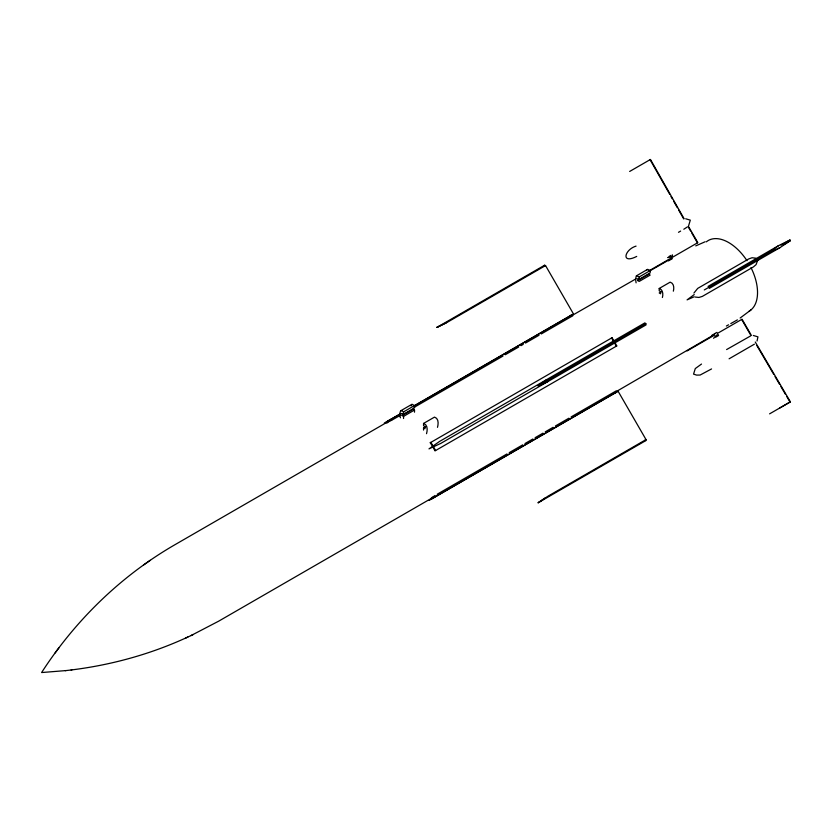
<?xml version="1.0" encoding="UTF-8"?>
<svg xmlns="http://www.w3.org/2000/svg" width="832" height="832" viewBox="0 0 832 832"><rect width="100%" height="100%" fill="white"/><g stroke="black" fill="none" stroke-linecap="round" stroke-linejoin="round"><path stroke-width="1.25" d="M757.744 260.125L756.07 264.638L753.376 266.937L702.343 296.4L698.932 297.45L695.105 297.034M426.535 433.68C427.513 430.29 427.918 424.715 423.55 423.436L423.55 425.745L424.975 426.566L424.975 428.73L423.55 427.908L423.55 430.061M437.486 427.346C438.464 423.966 438.87 418.392 434.512 417.102L423.55 423.436M662.397 297.502C663.27 294.33 663.062 289.578 659.204 288.475L659.204 290.794L660.618 291.616L660.618 293.779L659.204 292.958L661.388 291.689M673.348 291.169C674.232 288.007 674.024 283.254 670.155 282.152L659.204 288.475M544.388 266.24L544.575 265.231L545.542 265.574L573.435 313.882L403.551 411.892C399.412 407.711 399.318 415.761 400.442 417.799M545.646 497.65L538.138 502.767L645.83 440.596L646.017 439.587L618.124 391.29L428.99 500.479M411.018 405.839L412.11 404.321L414.513 405.558L414.513 407.878L403.551 414.201L402.137 413.379L402.137 415.542L403.551 416.364L414.513 410.041L414.513 412.194M757.037 341.047L757.942 336.856L753.314 335.473M693.93 293.041L697.715 288.392L748.748 258.918L752.086 257.743L755.945 258.201M688.626 225.701L690.31 220.137L685.703 218.785M646.984 269.974L647.754 269.37L650.156 270.608L650.156 272.927L639.205 279.25L637.78 278.429L637.78 280.592L639.205 281.414L650.156 275.09L648.742 274.269L637.78 280.592M389.033 421.106L174.637 544.887C120.879 575.962 75.223 620.443 41.6 672.547L65.946 670.582M713.648 338.374C714.189 337.022 718.786 332.561 718.546 335.546L715.603 337.241M59.051 647.65L55.099 652.964M687.544 226.845L683.81 229.237M647.462 269.422L636.251 275.954L635.586 279.323L636.095 282.849M571.137 416.905L616.158 390.905L616.751 391.893L434.574 497.245A52.125 30.087 60 0 1 431.943 498.763L430.82 499.242M616.751 391.893L615.774 392.631A52.125 30.087 60 0 1 614.754 393.297M740.158 318.011L750.984 309.91M694.242 294.559L687.076 299.874L694.086 296.826M704.278 289.942L769.569 252.242L778.575 245.627L789.974 240.001L790.369 240.687L779.802 247.749L709.238 288.413M547.872 381.576L538.138 385.861L546.718 379.569M150.238 560.321L143.52 565.022M432.453 446.274A51.043 29.474 60 0 0 431.922 445.38L430.269 442.728L430.82 442.354L433.025 445.942A52.156 30.108 60 0 1 435.074 449.623L435.552 450.559L434.949 450.85L433.982 448.999A51.043 29.474 60 0 0 432.973 447.179M614.234 341.318L612.019 337.74L611.468 338.114L612.03 338.988M538.138 502.767L547.872 496.246L646.017 439.587M754.406 344.178L729.102 358.8M569.483 316.098L572.218 314.756L572.77 315.775L541.258 333.965M712.868 334.734L711.88 335.317M716.061 332.894L716.955 332.384M615.794 391.841L714.636 334.391M769.59 413.858L790.4 401.846L755.258 342.014M671.736 259.002L672.381 258.627M708.074 286.406L778.575 245.627M715.478 333.237L713.492 334.381M629.647 171.465L650.458 159.453L684.07 218.681M446.254 322.899L436.894 327.402L544.575 265.231M545.542 265.574L447.408 322.234L436.894 327.402M636.064 246.116C624.52 249.496 620.63 264.628 636.719 256.422M678.496 232.305L680.628 231.078M400.868 410.696L411.819 404.373M668.98 256.516L670.946 255.382M384.301 423.072L400.525 413.712M387.369 422.718A51.293 29.619 60 0 0 386.89 423.093L386.287 422.105L387.764 421.034L401.149 413.525M413.525 406.38L572.218 314.756M649.033 270.816L697.83 242.642L688.511 226.502M636.511 275.746L639.205 276.931L650.156 270.608M391.009 420.618L400.577 415.189M414.076 407.389L502.996 356.054M505.242 354.754L518.752 346.965M520.998 345.665L523.255 344.365M525.502 343.065L539.011 335.265M668.46 260.894L669.23 260.447M669.781 260.135L671.06 259.386M402.137 415.542L413.088 409.219L414.513 410.041M423.55 427.908L425.745 426.639M430.269 442.728L612.019 337.74M781.061 245.159L789.974 240.001M538.138 385.861L645.83 323.69L644.852 322.91L439.566 441.438L428.99 448.874L440.721 443.435L646.017 324.917L645.83 323.69M783.682 244.556L790.369 240.687M435.552 450.559L616.751 345.935L616.273 344.999A52.156 30.108 60 0 0 614.754 342.233M437.206 494.229L506.979 453.939M509.236 452.639L522.735 444.839M524.992 443.539L532.865 438.994M535.122 437.694L542.994 433.15M545.251 431.85L553.124 427.294M555.381 425.994L568.88 418.205M433.077 497.39L218.681 621.171L190.913 635.617M687.097 350.938L714.241 335.265M717.371 333.455L742.04 319.218L751.358 335.358M701.511 364.052L695.292 368.566L693.555 374.109L696.602 375.107L700.118 375.045L711.558 368.93M726.606 349.565L750.734 335.858M779.834 407.95L790.4 401.846M571.802 315.64L636.158 278.73M649.636 271.003L668.73 260.062M726.367 326.04L728.572 324.802M730.777 323.575L737.391 319.883M389.386 421.408L390.458 420.867M431.382 497.754L431.922 497.494A51.043 29.463 60 0 0 432.453 497.214M616.751 345.935L616.158 346.226L615.181 344.386M695.739 245.887L705.141 241.769M65.312 670.654C107.588 666.068 149.25 654.93 187.866 637.031M185.682 638.05L193.118 634.587M769.569 252.242L779.802 247.749M667.576 257.587C668.97 257.452 673.754 256.61 672.36 254.821M71.115 669.978L71.895 669.885M644.852 440.253L645.83 440.596M435.552 496.506L434.949 495.529L433.982 496.257A51.043 29.463 60 0 1 432.973 496.912M612.581 339.872L613.122 340.766M756.839 345.55L773.739 374.369M775.039 376.584L779.594 384.342M780.894 386.558L785.45 394.316M786.75 396.531L790.005 402.074M688.75 227.791L690.612 231.026M691.86 233.178L697.445 242.861M741.666 319.436L750.36 334.506M650.052 159.682L669.729 194.314M670.998 196.55L672.266 198.786M673.535 201.022L677.342 207.719M678.61 209.955L683.686 218.899M391.019 419.38L391.57 420.389M639.205 276.931L639.205 279.25M403.551 411.892L403.551 414.201M403.551 416.364L403.551 418.517M387.858 422.365A55.349 31.959 60 0 1 388.866 421.71M706.347 241.842A40.83 23.577 60 0 1 746.98 260.676M750.984 267.613A40.83 23.577 60 0 1 749.081 311.23"/></g></svg>
